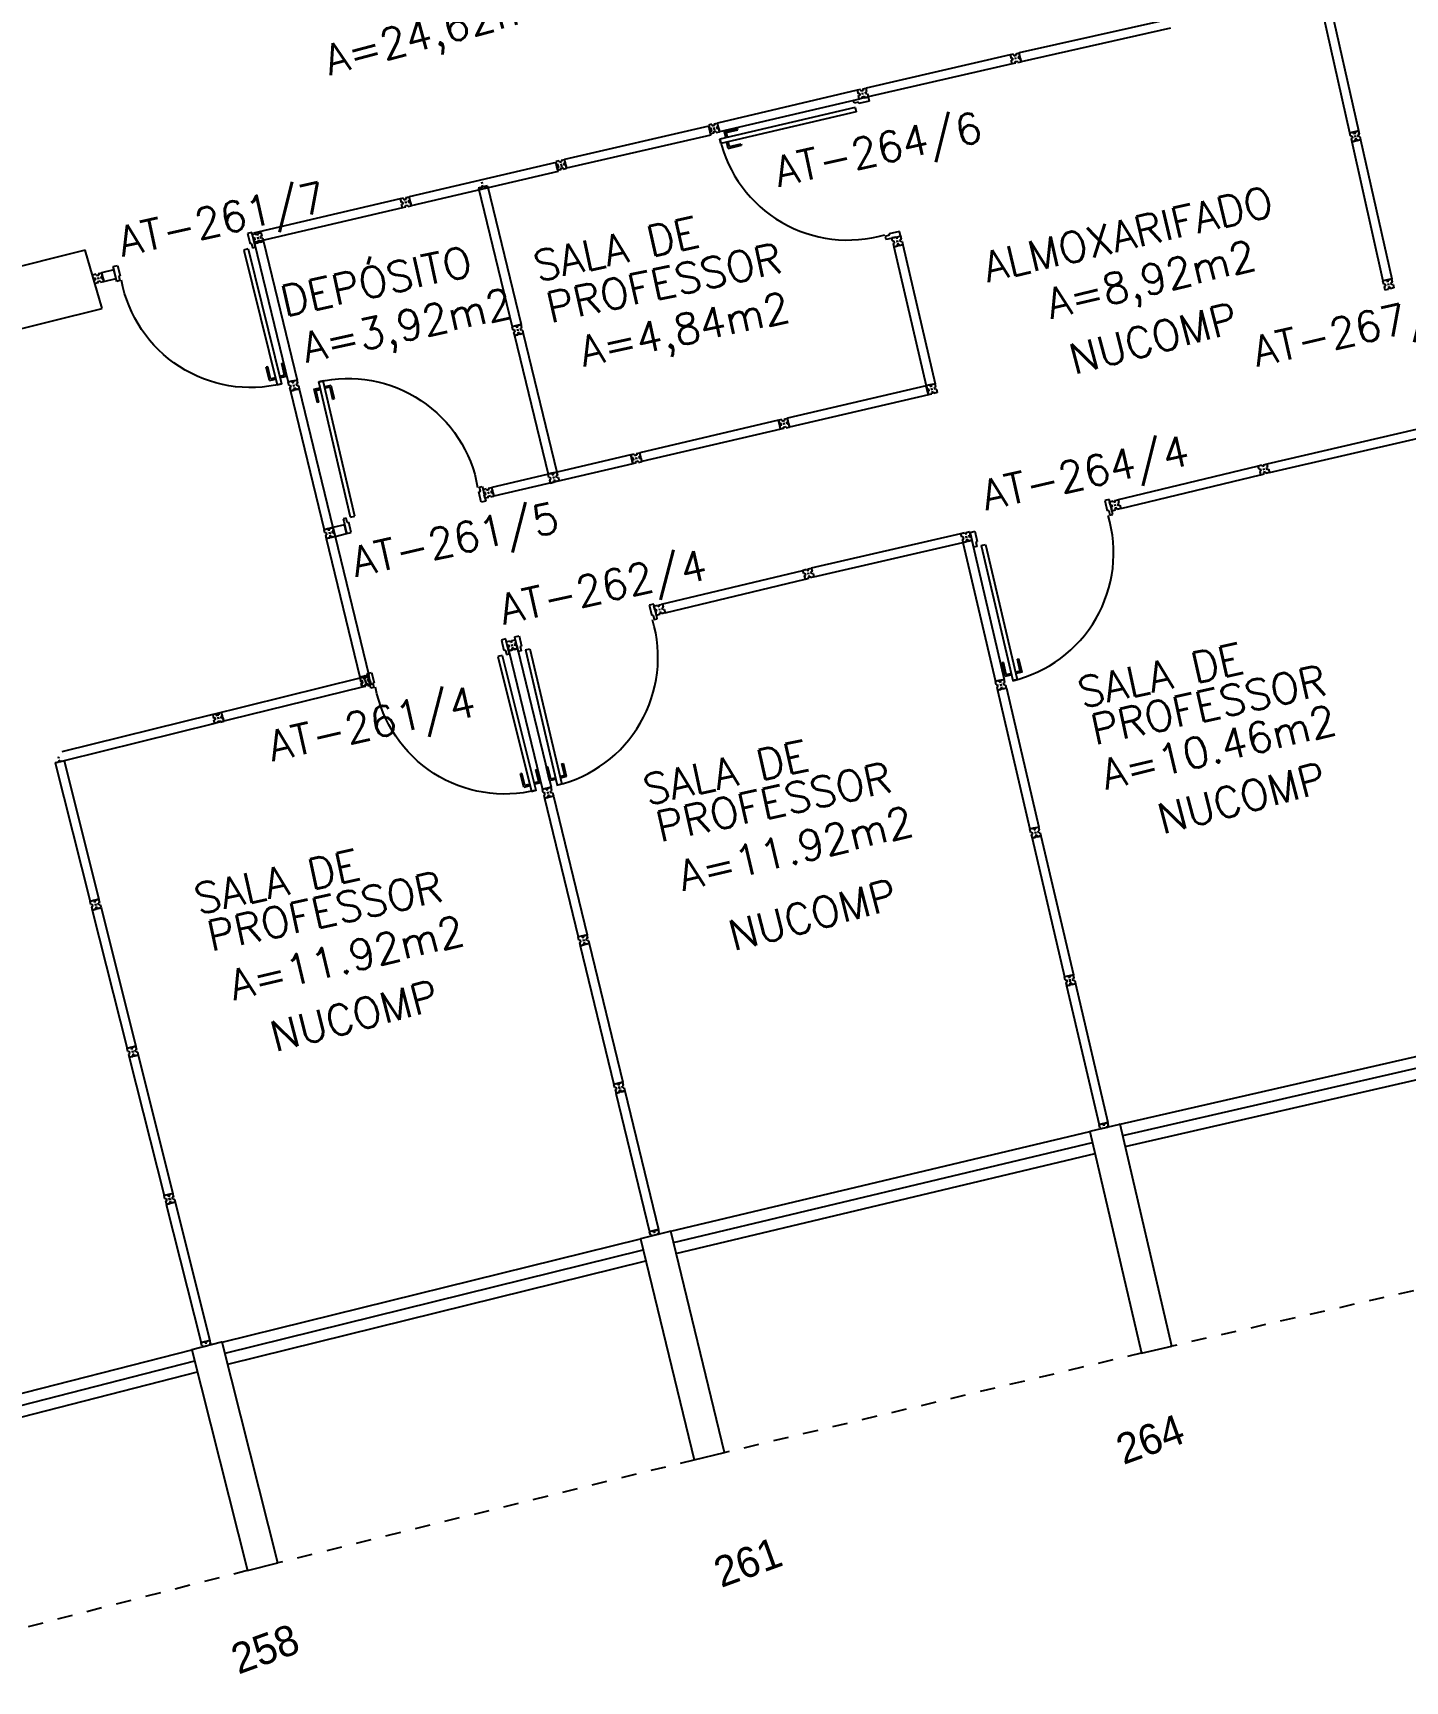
# Model space of a CAD drawing. Extents: x -165 to 137, y 302 to 416.
# Drawn here: x -101.6 to -92.56, y 321.91 to 332.76 of the extents above; entities that cross this region are included whole.
import ezdxf
from ezdxf.enums import TextEntityAlignment as Align

# ---------------------------------------------------------------- set-up
doc = ezdxf.new("R2010")
doc.units = 0
doc.header["$LTSCALE"] = 0.02
doc.header["$MEASUREMENT"] = 0
doc.linetypes.add('HIDDEN2', pattern=[0.1875, 0.125, -0.0625])
doc.layers.get('0').update_dxf_attribs({"linetype": 'CONTINUOUS'})
doc.layers.get('DEFPOINTS').update_dxf_attribs({"linetype": 'CONTINUOUS'})
for name, color, linetype in [('CENTRO_DE_CUSTO', 1, 'CONTINUOUS'), ('DIV', 2, 'CONTINUOUS'), ('ESQ', 1, 'CONTINUOUS'), ('ESTR', 3, 'CONTINUOUS'), ('NOPILAR', 2, 'CONTINUOUS'), ('PROJ', 1, 'HIDDEN2'), ('TEXTO', 2, 'CONTINUOUS'), ('TEXTO-ENDEREÇO', 2, 'CONTINUOUS'), ('USO1', 2, 'CONTINUOUS'), ('ÁREA', 2, 'CONTINUOUS')]:
    doc.layers.add(name, color=color, linetype=linetype)
doc.styles.add('1', font='romans.shx', dxfattribs={"height": 1.1})
doc.styles.add('UNB-100', font='simplex.shx', dxfattribs={"height": 0.2})
doc.styles.add('UNB-100-1', font='simplex.shx', dxfattribs={"height": 0.2})
doc.dimstyles.new('1-600', dxfattribs={"dimtxt": 1.1, "dimasz": 2.5, "dimexe": 2, "dimexo": 4, "dimgap": 0.2, "dimtad": 1, "dimdec": 0, "dimzin": 4, "dimdsep": 46, "dimlunit": 6, "dimtxsty": '1', "dimblk1": 'NONE', "dimblk2": 'NONE', "dimsah": 1, "dimcen": 0, "dimclrd": 2, "dimclre": 2, "dimclrt": 2, "dimadec": 0, "dimazin": 0, "dimtfac": 1, "dimtdec": 0, "dimtmove": 2, "dimatfit": 3, "dimldrblk": 'NONE', "dimfxl": 0, "dimtolj": 1, "dimtzin": 0, "dimarcsym": 0})

# ---------------------------------------------------------------- blocks, each defined once
blk = doc.blocks.new('DIVMT-TTC')
for p, q in [((-0.03, 0.03), (-0.03, 0.006)), ((-0.008, 0.03), (-0.03, 0.03)), ((-0.0185, 0.006), (-0.03, 0.006)), ((-0.0185, -0.006), (-0.0185, 0.006)), ((-0.008, 0.03), (-0.008, 0.02)), ((-0.008, 0.02), (0.008, 0.02)), ((-0.0051, 0), (0.0051, 0)), ((0.0051, 0), (-0.0051, 0)), ((-0.0051, 0), (0.0051, 0)), ((0, -0.0051), (0, 0.0051)), ((0, 0.0051), (0, -0.0051)), ((0.008, 0.03), (0.008, 0.02)), ((0.008, 0.03), (0.03, 0.03)), ((0.0205, 0.006), (0.03, 0.006)), ((0.0205, -0.006), (0.0205, 0.006)), ((0.0205, 0.006), (0.0205, -0.006)), ((0.0205, 0.006), (0.03, 0.006)), ((0.97, 0.03), (0.03, 0.03)), ((0.03, 0.006), (0.03, 0.03)), ((0.03, -0.03), (0.03, 0.03)), ((0.03, -0.005), (0.03, 0.005)), ((0.97, -0.03), (0.97, 0.03)), ((0.97, 0.03), (0.97, 0.009)), ((0.97, 0.009), (0.97, 0.027)), ((0.9795, 0.006), (0.97, 0.006)), ((0.97, -0.005), (0.97, 0.005)), ((0.9795, 0.006), (0.9795, -0.006)), ((1.0051, 0), (0.9949, 0)), ((1, 0.0051), (1, -0.0051)), ((-0.0185, -0.006), (-0.03, -0.006)), ((-0.03, -0.03), (-0.03, -0.006)), ((-0.008, -0.03), (-0.03, -0.03)), ((-0.008, -0.03), (-0.008, -0.02)), ((-0.008, -0.02), (0.008, -0.02)), ((0.008, -0.03), (0.008, -0.02)), ((0.008, -0.03), (0.03, -0.03)), ((0.0205, -0.006), (0.03, -0.006)), ((0.0205, -0.006), (0.03, -0.006)), ((0.03, -0.006), (0.03, -0.03)), ((0.97, -0.03), (0.03, -0.03)), ((0.9795, -0.006), (0.97, -0.006)), ((0.97, -0.009), (0.97, -0.027))]:
    blk.add_line(p, q)
blk = doc.blocks.new('DIVINI-TTC')
for p, q in [((-0.005, 0), (0.005, 0)), ((0.008, 0.02), (0, 0.02)), ((0, 0.001), (0, 0.02)), ((0, -0.005), (0, 0.005)), ((0, -0.02), (0, 0.001)), ((0.008, 0.03), (0.03, 0.03)), ((0.008, 0.03), (0.008, 0.02)), ((0.02, 0.006), (0.03, 0.006)), ((0.02, 0.006), (0.02, -0.006)), ((0.02, -0.004), (0.02, 0.004)), ((0.023, 0.006), (0.027, 0.006)), ((0.97, 0.03), (0.03, 0.03)), ((0.03, -0.03), (0.03, 0.03)), ((0.03, 0.009), (0.03, 0.027)), ((0.03, -0.005), (0.03, 0.005)), ((0.97, 0.03), (0.97, 0.009)), ((0.97, -0.03), (0.97, 0.03)), ((0.97, 0.009), (0.97, 0.027)), ((0.98, 0.006), (0.97, 0.006)), ((0.97, -0.005), (0.97, 0.005)), ((0.98, 0.006), (0.98, -0.006)), ((0.99, 0), (1.008, 0)), ((0.999, 0.006), (0.999, -0.006)), ((0, -0.02), (0.008, -0.02)), ((0.008, -0.03), (0.008, -0.02)), ((0.008, -0.03), (0.03, -0.03)), ((0.02, -0.006), (0.03, -0.006)), ((0.023, -0.006), (0.027, -0.006)), ((0.03, -0.009), (0.03, -0.027)), ((0.97, -0.03), (0.03, -0.03)), ((0.98, -0.006), (0.97, -0.006)), ((0.97, -0.009), (0.97, -0.027))]:
    blk.add_line(p, q)
blk = doc.blocks.new('PDV2D-TTC')
at = {"layer": 'DIV'}
for p, q in [((0.03, 0.05), (0.06, 0.05)), ((0.03, 0.035), (0.03, 0.05)), ((0.03, -0.035), (0.03, 0.035)), ((0.06, 0.05), (0.06, -0.02)), ((0.941, 0.05), (0.941, -0.02)), ((0.971, 0.05), (0.941, 0.05)), ((0.971, 0.035), (0.971, 0.05)), ((0.971, -0.035), (0.971, 0.035)), ((0.03, -0.05), (0.03, -0.035)), ((0.05, -0.05), (0.03, -0.05)), ((0.05, -0.02), (0.06, -0.02)), ((0.05, -0.02), (0.05, -0.05)), ((0.079, -0.05), (0.109, -0.05)), ((0.079, -0.05), (0.079, -0.965)), ((0.109, -0.05), (0.109, -0.965)), ((0.951, -0.02), (0.941, -0.02)), ((0.951, -0.02), (0.951, -0.05)), ((0.951, -0.05), (0.971, -0.05)), ((0.971, -0.05), (0.971, -0.035)), ((0.109, -0.965), (0.079, -0.965))]:
    blk.add_line(p, q, dxfattribs=at)
at = {"layer": 'DIV', "color": 1}
for p, q in [((0.036, -0.925), (0.036, -0.835)), ((0.046, -0.835), (0.036, -0.835)), ((0.046, -0.915), (0.046, -0.835)), ((0.141, -0.915), (0.141, -0.835)), ((0.141, -0.835), (0.151, -0.835)), ((0.151, -0.925), (0.151, -0.835)), ((0.036, -0.925), (0.076, -0.925)), ((0.046, -0.915), (0.076, -0.915)), ((0.141, -0.915), (0.111, -0.915)), ((0.151, -0.925), (0.111, -0.925))]:
    blk.add_line(p, q, dxfattribs=at)
blk.add_arc((0.076, -0.1), 0.865, 270, 3.3214, dxfattribs=at)
blk = doc.blocks.new('MTT-TTC')
for p, q in [((-0.008, 0.03), (-0.03, 0.03)), ((-0.03, 0.03), (-0.03, 0.006)), ((-0.0185, 0.006), (-0.03, 0.006)), ((-0.0185, -0.006), (-0.0185, 0.006)), ((-0.008, 0.03), (-0.008, 0.02)), ((-0.008, 0.02), (0.008, 0.02)), ((-0.0051, 0), (0.0051, 0)), ((0, -0.0051), (0, 0.0051)), ((0.008, 0.03), (0.03, 0.03)), ((0.008, 0.03), (0.008, 0.02)), ((0.0205, -0.006), (0.0205, 0.006)), ((0.0205, 0.006), (0.03, 0.006)), ((0.03, 0.006), (0.03, 0.03)), ((-0.03, -0.03), (-0.03, -0.006)), ((-0.0185, -0.006), (-0.03, -0.006)), ((-0.008, -0.03), (-0.03, -0.03)), ((-0.008, -0.02), (0.008, -0.02)), ((-0.008, -0.03), (-0.008, -0.02)), ((0.008, -0.03), (0.008, -0.02)), ((0.008, -0.03), (0.03, -0.03)), ((0.0205, -0.006), (0.03, -0.006)), ((0.03, -0.006), (0.03, -0.03))]:
    blk.add_line(p, q)
blk = doc.blocks.new('*D82')
at = {"layer": 'DEFPOINTS', "color": 0, "transparency": 16777216}
for p in [(-88.708, 326.864), (-88.392, 325.397), (-118.151, 319.174), (-117.711, 317.74), (-96.685, 316.811)]:
    blk.add_point(p, dxfattribs=at)
at = {"layer": 'USO1', "color": 2, "lineweight": -2, "transparency": 16777216}
for p, q in [((-87.548, 321.488), (-86.598, 317.087)), ((-116.538, 313.916), (-115.22, 309.621))]:
    blk.add_line(p, q, dxfattribs=at)
blk.add_arc((-13.266, -22.624), 349.536, 102.18129, 107.05934, dxfattribs=at)
at = {"layer": 'USO1', "color": 2, "transparency": 16777216, "insert": (-101.729, 316.497), "char_height": 1.1, "attachment_point": 5, "rotation": 14.6203, "style": '1'}
blk.add_mtext('\\A1;Agronomia e Veterinária', dxfattribs=at)
blk = doc.blocks.new('_NONE')
at = {"color": 0, "linetype": 'ByBlock'}
blk.add_circle((0, 0), 0.25, dxfattribs=at)

msp = doc.modelspace()

# ---------------------------------------------------------------- linework, layer by layer
at = {"layer": 'DIV'}
for p, q in [((-94.123, 332.853), (-95.107, 332.632)), ((-94.11, 332.795), (-95.094, 332.573)), ((-95.166, 332.619), (-96.114, 332.401)), ((-95.144, 332.623), (-95.166, 332.619)), ((-95.166, 332.619), (-95.16, 332.595)), ((-95.149, 332.598), (-95.16, 332.595)), ((-95.147, 332.586), (-95.158, 332.584)), ((-95.153, 332.56), (-95.158, 332.584)), ((-95.147, 332.586), (-95.149, 332.598)), ((-95.144, 332.623), (-95.142, 332.614)), ((-95.142, 332.614), (-95.126, 332.617)), ((-95.135, 332.595), (-95.125, 332.597)), ((-95.125, 332.597), (-95.135, 332.595)), ((-95.135, 332.595), (-95.125, 332.597)), ((-95.133, 332.575), (-95.118, 332.578)), ((-95.131, 332.565), (-95.133, 332.575)), ((-95.129, 332.591), (-95.131, 332.601)), ((-95.129, 332.627), (-95.107, 332.632)), ((-95.129, 332.627), (-95.126, 332.617)), ((-95.116, 332.568), (-95.118, 332.578)), ((-95.116, 332.568), (-95.094, 332.573)), ((-95.111, 332.606), (-95.102, 332.608)), ((-95.111, 332.606), (-95.102, 332.608)), ((-95.111, 332.606), (-95.109, 332.594)), ((-95.109, 332.594), (-95.111, 332.606)), ((-95.109, 332.594), (-95.099, 332.597)), ((-95.109, 332.594), (-95.099, 332.597)), ((-95.094, 332.573), (-95.107, 332.632)), ((-95.102, 332.608), (-95.107, 332.632)), ((-95.1, 332.598), (-95.102, 332.607)), ((-95.099, 332.597), (-95.094, 332.573)), ((-95.153, 332.56), (-96.101, 332.342)), ((-95.131, 332.565), (-95.153, 332.56)), ((-96.173, 332.387), (-97.094, 332.17)), ((-96.159, 332.328), (-97.081, 332.112)), ((-97.151, 332.15), (-98.102, 331.93)), ((-97.131, 332.162), (-97.152, 332.157)), ((-97.152, 332.157), (-97.147, 332.134)), ((-97.137, 332.091), (-97.151, 332.15)), ((-97.151, 332.15), (-97.146, 332.129)), ((-97.137, 332.091), (-97.151, 332.15)), ((-97.151, 332.15), (-97.146, 332.129)), ((-97.137, 332.091), (-97.151, 332.15)), ((-97.151, 332.15), (-97.146, 332.129)), ((-97.137, 332.091), (-97.151, 332.15)), ((-97.151, 332.15), (-97.146, 332.129)), ((-97.146, 332.129), (-97.15, 332.147)), ((-97.146, 332.129), (-97.15, 332.147)), ((-97.146, 332.129), (-97.15, 332.147)), ((-97.146, 332.129), (-97.15, 332.147)), ((-97.136, 332.136), (-97.147, 332.134)), ((-97.133, 332.125), (-97.136, 332.136)), ((-97.131, 332.162), (-97.129, 332.152)), ((-97.129, 332.152), (-97.113, 332.156)), ((-97.121, 332.133), (-97.111, 332.136)), ((-97.111, 332.136), (-97.121, 332.133)), ((-97.121, 332.133), (-97.111, 332.136)), ((-97.118, 332.14), (-97.115, 332.13)), ((-97.115, 332.13), (-97.118, 332.14)), ((-97.116, 332.132), (-97.114, 332.122)), ((-97.116, 332.132), (-97.114, 332.122)), ((-97.116, 332.132), (-97.114, 332.122)), ((-97.116, 332.132), (-97.114, 332.122)), ((-97.115, 332.166), (-97.094, 332.17)), ((-97.115, 332.166), (-97.113, 332.156)), ((-97.098, 332.145), (-97.089, 332.147)), ((-97.098, 332.145), (-97.089, 332.147)), ((-97.098, 332.145), (-97.095, 332.133)), ((-97.095, 332.133), (-97.098, 332.145)), ((-97.095, 332.133), (-97.086, 332.135)), ((-97.095, 332.133), (-97.086, 332.135)), ((-97.081, 332.112), (-97.094, 332.17)), ((-97.089, 332.147), (-97.094, 332.17)), ((-97.086, 332.136), (-97.088, 332.146)), ((-97.086, 332.135), (-97.081, 332.112)), ((-97.137, 332.091), (-98.088, 331.872)), ((-97.136, 332.129), (-97.145, 332.126)), ((-97.136, 332.129), (-97.145, 332.126)), ((-97.136, 332.129), (-97.145, 332.126)), ((-97.136, 332.129), (-97.145, 332.126)), ((-97.143, 332.116), (-97.145, 332.125)), ((-97.143, 332.116), (-97.145, 332.125)), ((-97.143, 332.116), (-97.145, 332.125)), ((-97.143, 332.116), (-97.145, 332.125)), ((-97.133, 332.125), (-97.144, 332.122)), ((-97.139, 332.099), (-97.144, 332.122)), ((-97.133, 332.117), (-97.143, 332.115)), ((-97.133, 332.117), (-97.143, 332.115)), ((-97.133, 332.117), (-97.143, 332.115)), ((-97.133, 332.117), (-97.143, 332.115)), ((-97.142, 332.112), (-97.138, 332.094)), ((-97.142, 332.112), (-97.138, 332.094)), ((-97.142, 332.112), (-97.138, 332.094)), ((-97.142, 332.112), (-97.138, 332.094)), ((-97.118, 332.104), (-97.139, 332.099)), ((-97.136, 332.129), (-97.133, 332.117)), ((-97.136, 332.129), (-97.133, 332.117)), ((-97.136, 332.129), (-97.133, 332.117)), ((-97.136, 332.129), (-97.133, 332.117)), ((-97.11, 332.129), (-97.12, 332.126)), ((-97.11, 332.129), (-97.12, 332.126)), ((-97.11, 332.129), (-97.12, 332.126)), ((-97.11, 332.129), (-97.12, 332.126)), ((-97.12, 332.113), (-97.104, 332.117)), ((-97.118, 332.104), (-97.12, 332.113)), ((-97.102, 332.107), (-97.104, 332.117)), ((-97.102, 332.107), (-97.081, 332.112)), ((-92.869, 332.118), (-92.928, 332.105)), ((-92.904, 332.111), (-92.928, 332.105)), ((-92.928, 332.105), (-92.904, 332.111)), ((-92.923, 332.084), (-92.928, 332.105)), ((-92.923, 332.084), (-92.928, 332.105)), ((-92.923, 332.084), (-92.913, 332.086)), ((-92.923, 332.084), (-92.913, 332.086)), ((-92.919, 332.068), (-92.91, 332.07)), ((-92.919, 332.068), (-92.91, 332.07)), ((-92.919, 332.068), (-92.914, 332.047)), ((-92.919, 332.068), (-92.914, 332.047)), ((-92.856, 332.06), (-92.914, 332.047)), ((-92.914, 332.047), (-92.891, 332.052)), ((-92.891, 332.052), (-92.914, 332.047)), ((-92.91, 332.07), (-92.913, 332.086)), ((-92.913, 332.086), (-92.91, 332.07)), ((-92.902, 332.101), (-92.904, 332.111)), ((-92.902, 332.101), (-92.904, 332.111)), ((-92.902, 332.099), (-92.904, 332.111)), ((-92.893, 332.113), (-92.903, 332.111)), ((-92.902, 332.101), (-92.89, 332.104)), ((-92.89, 332.104), (-92.902, 332.101)), ((-92.89, 332.102), (-92.902, 332.099)), ((-92.897, 332.081), (-92.887, 332.084)), ((-92.887, 332.084), (-92.897, 332.081)), ((-92.897, 332.081), (-92.887, 332.084)), ((-92.887, 332.084), (-92.897, 332.081)), ((-92.882, 332.066), (-92.894, 332.063)), ((-92.894, 332.063), (-92.891, 332.052)), ((-92.893, 332.113), (-92.869, 332.118)), ((-92.869, 332.118), (-92.893, 332.113)), ((-92.89, 332.104), (-92.893, 332.113)), ((-92.89, 332.104), (-92.893, 332.113)), ((-92.89, 332.102), (-92.893, 332.113)), ((-92.891, 332.078), (-92.893, 332.088)), ((-92.893, 332.088), (-92.891, 332.078)), ((-92.891, 332.078), (-92.893, 332.088)), ((-92.893, 332.088), (-92.891, 332.078)), ((-92.891, 332.078), (-92.893, 332.088)), ((-92.893, 332.088), (-92.891, 332.078)), ((-92.893, 332.061), (-92.881, 332.064)), ((-92.881, 332.064), (-92.893, 332.061)), ((-92.893, 332.061), (-92.891, 332.052)), ((-92.893, 332.061), (-92.891, 332.052)), ((-92.88, 332.054), (-92.89, 332.052)), ((-92.882, 332.066), (-92.879, 332.055)), ((-92.881, 332.064), (-92.879, 332.055)), ((-92.881, 332.064), (-92.879, 332.055)), ((-92.856, 332.06), (-92.879, 332.055)), ((-92.879, 332.055), (-92.856, 332.06)), ((-92.864, 332.097), (-92.874, 332.095)), ((-92.864, 332.097), (-92.874, 332.095)), ((-92.871, 332.079), (-92.874, 332.095)), ((-92.874, 332.095), (-92.871, 332.079)), ((-92.861, 332.081), (-92.871, 332.079)), ((-92.861, 332.081), (-92.871, 332.079)), ((-92.864, 332.097), (-92.869, 332.118)), ((-92.864, 332.097), (-92.869, 332.118)), ((-92.861, 332.081), (-92.856, 332.06)), ((-92.861, 332.081), (-92.856, 332.06)), ((-98.139, 331.922), (-98.16, 331.917)), ((-98.16, 331.917), (-98.155, 331.894)), ((-98.139, 331.922), (-98.136, 331.912)), ((-98.136, 331.912), (-98.121, 331.916)), ((-98.123, 331.926), (-98.102, 331.93)), ((-98.123, 331.926), (-98.121, 331.916)), ((-98.096, 331.907), (-98.102, 331.93)), ((-98.088, 331.872), (-98.102, 331.93)), ((-98.158, 331.91), (-99.126, 331.684)), ((-98.145, 331.851), (-99.112, 331.625)), ((-98.145, 331.851), (-98.158, 331.91)), ((-98.158, 331.91), (-98.154, 331.889)), ((-98.145, 331.851), (-98.158, 331.91)), ((-98.158, 331.91), (-98.154, 331.889)), ((-98.145, 331.851), (-98.158, 331.91)), ((-98.158, 331.91), (-98.154, 331.889)), ((-98.145, 331.851), (-98.158, 331.91)), ((-98.158, 331.91), (-98.154, 331.889)), ((-98.154, 331.889), (-98.158, 331.907)), ((-98.154, 331.889), (-98.158, 331.907)), ((-98.154, 331.889), (-98.158, 331.907)), ((-98.154, 331.889), (-98.158, 331.907)), ((-98.144, 331.896), (-98.155, 331.894)), ((-98.144, 331.888), (-98.153, 331.886)), ((-98.144, 331.888), (-98.153, 331.886)), ((-98.144, 331.888), (-98.153, 331.886)), ((-98.144, 331.888), (-98.153, 331.886)), ((-98.15, 331.876), (-98.153, 331.885)), ((-98.15, 331.876), (-98.153, 331.885)), ((-98.15, 331.876), (-98.153, 331.885)), ((-98.15, 331.876), (-98.153, 331.885)), ((-98.141, 331.884), (-98.152, 331.882)), ((-98.147, 331.859), (-98.152, 331.882)), ((-98.141, 331.877), (-98.15, 331.875)), ((-98.141, 331.877), (-98.15, 331.875)), ((-98.141, 331.877), (-98.15, 331.875)), ((-98.141, 331.877), (-98.15, 331.875)), ((-98.15, 331.872), (-98.145, 331.854)), ((-98.15, 331.872), (-98.145, 331.854)), ((-98.15, 331.872), (-98.145, 331.854)), ((-98.15, 331.872), (-98.145, 331.854)), ((-98.125, 331.863), (-98.147, 331.859)), ((-98.141, 331.884), (-98.144, 331.896)), ((-98.144, 331.888), (-98.141, 331.877)), ((-98.144, 331.888), (-98.141, 331.877)), ((-98.144, 331.888), (-98.141, 331.877)), ((-98.144, 331.888), (-98.141, 331.877)), ((-98.129, 331.893), (-98.119, 331.896)), ((-98.119, 331.896), (-98.129, 331.893)), ((-98.129, 331.893), (-98.119, 331.896)), ((-98.117, 331.888), (-98.127, 331.886)), ((-98.117, 331.888), (-98.127, 331.886)), ((-98.117, 331.888), (-98.127, 331.886)), ((-98.117, 331.888), (-98.127, 331.886)), ((-98.127, 331.873), (-98.112, 331.877)), ((-98.125, 331.863), (-98.127, 331.873)), ((-98.125, 331.899), (-98.123, 331.89)), ((-98.123, 331.89), (-98.125, 331.899)), ((-98.124, 331.892), (-98.121, 331.882)), ((-98.124, 331.892), (-98.121, 331.882)), ((-98.124, 331.892), (-98.121, 331.882)), ((-98.124, 331.892), (-98.121, 331.882)), ((-98.11, 331.867), (-98.112, 331.877)), ((-98.11, 331.867), (-98.088, 331.872)), ((-98.106, 331.905), (-98.096, 331.907)), ((-98.106, 331.905), (-98.096, 331.907)), ((-98.106, 331.905), (-98.103, 331.893)), ((-98.103, 331.893), (-98.106, 331.905)), ((-98.103, 331.893), (-98.094, 331.895)), ((-98.103, 331.893), (-98.094, 331.895)), ((-98.094, 331.896), (-98.096, 331.906)), ((-98.094, 331.895), (-98.088, 331.872)), ((-99.184, 331.67), (-100.151, 331.444)), ((-99.17, 331.611), (-100.138, 331.385)), ((-99.163, 331.675), (-99.184, 331.67)), ((-99.184, 331.67), (-99.179, 331.647)), ((-99.167, 331.649), (-99.179, 331.647)), ((-99.165, 331.637), (-99.176, 331.635)), ((-99.17, 331.611), (-99.176, 331.635)), ((-99.149, 331.617), (-99.17, 331.611)), ((-99.165, 331.637), (-99.167, 331.649)), ((-99.163, 331.675), (-99.16, 331.665)), ((-99.16, 331.665), (-99.145, 331.669)), ((-99.153, 331.646), (-99.143, 331.649)), ((-99.143, 331.649), (-99.153, 331.646)), ((-99.153, 331.646), (-99.143, 331.649)), ((-99.151, 331.626), (-99.136, 331.63)), ((-99.149, 331.617), (-99.151, 331.626)), ((-99.149, 331.653), (-99.147, 331.643)), ((-99.147, 331.643), (-99.149, 331.653)), ((-99.147, 331.679), (-99.126, 331.684)), ((-99.147, 331.679), (-99.145, 331.669)), ((-99.133, 331.62), (-99.136, 331.63)), ((-99.133, 331.62), (-99.112, 331.625)), ((-99.13, 331.658), (-99.12, 331.66)), ((-99.13, 331.658), (-99.12, 331.66)), ((-99.13, 331.658), (-99.127, 331.646)), ((-99.127, 331.646), (-99.13, 331.658)), ((-99.127, 331.646), (-99.118, 331.649)), ((-99.127, 331.646), (-99.118, 331.649)), ((-99.112, 331.625), (-99.126, 331.684)), ((-99.12, 331.66), (-99.126, 331.684)), ((-99.118, 331.649), (-99.12, 331.659)), ((-99.118, 331.649), (-99.112, 331.625)), ((-101.26, 331.333), (-102.188, 331.102)), ((-101.149, 330.948), (-101.26, 331.333)), ((-101.189, 331.175), (-101.213, 331.169)), ((-101.189, 331.175), (-101.186, 331.165)), ((-101.186, 331.165), (-101.171, 331.169)), ((-101.173, 331.179), (-101.152, 331.184)), ((-101.173, 331.179), (-101.171, 331.169)), ((-101.155, 331.158), (-101.146, 331.161)), ((-101.155, 331.158), (-101.146, 331.161)), ((-101.153, 331.147), (-101.155, 331.158)), ((-101.155, 331.158), (-101.153, 331.147)), ((-101.146, 331.161), (-101.152, 331.184)), ((-101.138, 331.126), (-101.152, 331.184)), ((-101.144, 331.15), (-101.146, 331.16)), ((-101.193, 331.149), (-101.206, 331.146)), ((-101.19, 331.138), (-101.203, 331.135)), ((-101.175, 331.117), (-101.196, 331.112)), ((-101.19, 331.138), (-101.193, 331.149)), ((-101.179, 331.147), (-101.169, 331.149)), ((-101.169, 331.149), (-101.179, 331.147)), ((-101.179, 331.147), (-101.169, 331.149)), ((-101.177, 331.127), (-101.161, 331.13)), ((-101.175, 331.117), (-101.177, 331.127)), ((-101.173, 331.143), (-101.175, 331.153)), ((-101.175, 331.153), (-101.173, 331.143)), ((-101.159, 331.121), (-101.161, 331.13)), ((-101.159, 331.121), (-101.138, 331.126)), ((-101.153, 331.147), (-101.143, 331.149)), ((-101.153, 331.147), (-101.143, 331.149)), ((-101.143, 331.149), (-101.138, 331.126)), ((-102.091, 330.714), (-101.149, 330.948)), ((-99.864, 330.477), (-99.922, 330.463)), ((-99.899, 330.469), (-99.922, 330.463)), ((-99.917, 330.442), (-99.922, 330.463)), ((-99.917, 330.442), (-99.907, 330.444)), ((-99.913, 330.426), (-99.903, 330.428)), ((-99.913, 330.426), (-99.908, 330.405)), ((-99.908, 330.405), (-99.885, 330.41)), ((-99.903, 330.428), (-99.907, 330.444)), ((-99.896, 330.459), (-99.899, 330.469)), ((-99.896, 330.459), (-99.899, 330.469)), ((-99.888, 330.471), (-99.898, 330.469)), ((-99.896, 330.459), (-99.885, 330.462)), ((-99.885, 330.462), (-99.896, 330.459)), ((-99.891, 330.44), (-99.881, 330.442)), ((-99.881, 330.442), (-99.891, 330.44)), ((-99.887, 330.471), (-99.864, 330.477)), ((-99.885, 330.462), (-99.887, 330.471)), ((-99.885, 330.462), (-99.887, 330.471)), ((-99.885, 330.436), (-99.887, 330.446)), ((-99.887, 330.446), (-99.885, 330.436)), ((-99.885, 330.436), (-99.887, 330.446)), ((-99.876, 330.424), (-99.887, 330.421)), ((-99.887, 330.421), (-99.885, 330.41)), ((-99.876, 330.424), (-99.873, 330.413)), ((-99.85, 330.419), (-99.873, 330.413)), ((-99.859, 330.456), (-99.868, 330.453)), ((-99.864, 330.438), (-99.868, 330.453)), ((-99.859, 330.456), (-99.864, 330.477)), ((-99.855, 330.44), (-99.864, 330.438)), ((-99.855, 330.44), (-99.85, 330.419)), ((-93.472, 329.926), (-92.488, 330.153)), ((-93.457, 329.868), (-92.475, 330.095)), ((-94.46, 329.687), (-93.53, 329.911)), ((-94.437, 329.631), (-93.515, 329.853)), ((-96.474, 329.239), (-95.49, 329.466)), ((-96.459, 329.18), (-95.477, 329.407)), ((-97.462, 329), (-96.532, 329.223)), ((-97.439, 328.943), (-96.517, 329.165)), ((-99.45, 328.512), (-100.443, 328.267)), ((-99.435, 328.454), (-100.429, 328.209)), ((-99.428, 328.518), (-99.45, 328.512)), ((-99.45, 328.512), (-99.444, 328.489)), ((-99.433, 328.492), (-99.444, 328.489)), ((-99.43, 328.48), (-99.441, 328.477)), ((-99.435, 328.454), (-99.441, 328.477)), ((-99.414, 328.459), (-99.435, 328.454)), ((-99.43, 328.48), (-99.433, 328.492)), ((-99.428, 328.518), (-99.426, 328.508)), ((-99.426, 328.508), (-99.41, 328.512)), ((-99.418, 328.489), (-99.408, 328.492)), ((-99.408, 328.492), (-99.418, 328.489)), ((-99.418, 328.489), (-99.408, 328.492)), ((-99.416, 328.469), (-99.401, 328.473)), ((-99.414, 328.459), (-99.416, 328.469)), ((-99.412, 328.485), (-99.414, 328.495)), ((-99.414, 328.495), (-99.412, 328.485)), ((-99.413, 328.521), (-99.391, 328.527)), ((-99.413, 328.521), (-99.41, 328.512)), ((-99.398, 328.463), (-99.401, 328.473)), ((-99.398, 328.463), (-99.377, 328.468)), ((-99.395, 328.501), (-99.386, 328.503)), ((-99.395, 328.501), (-99.386, 328.503)), ((-99.392, 328.489), (-99.395, 328.501)), ((-99.395, 328.501), (-99.392, 328.489)), ((-99.392, 328.489), (-99.383, 328.492)), ((-99.392, 328.489), (-99.383, 328.492)), ((-99.386, 328.503), (-99.391, 328.527)), ((-99.377, 328.468), (-99.391, 328.527)), ((-99.383, 328.493), (-99.385, 328.502)), ((-99.383, 328.492), (-99.377, 328.468)), ((-100.42, 328.273), (-101.414, 328.027)), ((-100.399, 328.278), (-100.42, 328.273)), ((-100.42, 328.273), (-100.415, 328.249)), ((-100.403, 328.252), (-100.415, 328.249)), ((-100.401, 328.24), (-100.412, 328.238)), ((-100.406, 328.214), (-100.412, 328.238)), ((-100.401, 328.24), (-100.403, 328.252)), ((-100.399, 328.278), (-100.397, 328.268)), ((-100.397, 328.268), (-100.381, 328.272)), ((-100.389, 328.249), (-100.379, 328.252)), ((-100.379, 328.252), (-100.389, 328.249)), ((-100.389, 328.249), (-100.379, 328.252)), ((-100.387, 328.229), (-100.372, 328.233)), ((-100.385, 328.22), (-100.387, 328.229)), ((-100.383, 328.246), (-100.385, 328.256)), ((-100.385, 328.256), (-100.383, 328.246)), ((-100.383, 328.282), (-100.362, 328.287)), ((-100.383, 328.282), (-100.381, 328.272)), ((-100.369, 328.223), (-100.372, 328.233)), ((-100.369, 328.223), (-100.348, 328.229)), ((-100.366, 328.261), (-100.356, 328.264)), ((-100.366, 328.261), (-100.356, 328.264)), ((-100.363, 328.25), (-100.366, 328.261)), ((-100.366, 328.261), (-100.363, 328.25)), ((-100.363, 328.25), (-100.354, 328.252)), ((-100.363, 328.25), (-100.354, 328.252)), ((-100.356, 328.264), (-100.362, 328.287)), ((-100.348, 328.229), (-100.362, 328.287)), ((-100.354, 328.253), (-100.356, 328.263)), ((-100.354, 328.252), (-100.348, 328.229)), ((-100.406, 328.214), (-101.4, 327.969)), ((-100.385, 328.22), (-100.406, 328.214))]:
    msp.add_line(p, q, dxfattribs=at)
for points in [[(-101.138, 331.126), (-101.057, 331.146), (-101.071, 331.203), (-101.152, 331.184)], [(-99.614, 329.447), (-99.538, 329.465), (-99.552, 329.524), (-99.628, 329.505)]]:
    msp.add_lwpolyline(points, close=True, dxfattribs=at)
at = {"layer": 'ESQ'}
for p, q in [((-94.441, 325.574), (-91.674, 326.208)), ((-94.441, 325.574), (-91.674, 326.208)), ((-94.424, 325.5), (-91.658, 326.135)), ((-94.408, 325.427), (-91.641, 326.062)), ((-97.402, 324.869), (-94.641, 325.527)), ((-97.402, 324.869), (-94.641, 325.527)), ((-97.385, 324.796), (-94.624, 325.454)), ((-97.368, 324.723), (-94.606, 325.381)), ((-100.357, 324.139), (-97.602, 324.82)), ((-100.357, 324.139), (-97.602, 324.82)), ((-100.339, 324.066), (-97.584, 324.748)), ((-100.321, 323.994), (-97.566, 324.675)), ((-103.306, 323.384), (-100.557, 324.089)), ((-103.306, 323.384), (-100.557, 324.089)), ((-103.288, 323.312), (-100.538, 324.016)), ((-103.269, 323.239), (-100.52, 323.944))]:
    msp.add_line(p, q, dxfattribs=at)
at = {"layer": 'ESTR'}
for points in [[(-94.446, 325.572), (-94.641, 325.527), (-94.3, 324.066), (-94.1, 324.113), (-94.441, 325.574)], [(-97.408, 324.868), (-97.602, 324.82), (-97.248, 323.363), (-97.048, 323.411), (-97.402, 324.869)], [(-100.363, 324.138), (-100.557, 324.089), (-100.191, 322.634), (-99.991, 322.685), (-100.358, 324.139)]]:
    msp.add_lwpolyline(points, close=True, dxfattribs=at)
at = {"layer": 'PROJ'}
for p, q in [((-91.339, 324.746), (-94.111, 324.11)), ((-94.294, 324.068), (-97.06, 323.408)), ((-97.242, 323.364), (-100.003, 322.682)), ((-100.184, 322.636), (-102.939, 321.93))]:
    msp.add_line(p, q, dxfattribs=at)

# ---------------------------------------------------------------- block references
at = {"layer": 'DIV', "xscale": -1}
for name, p, rotation in [('DIVMT-TTC', (-93.111, 333.058), 102.6626678999227), ('PDV2D-TTC', (-100.121, 331.408), 13.85216486825874), ('PDV2D-TTC', (-99.578, 329.507), 193.1569678999001), ('PDV2D-TTC', (-98.448, 328.73), 14.03186213999587)]:
    msp.add_blockref(name, p, dxfattribs=dict(at, rotation=rotation))
at = {"layer": 'DIV'}
for name, p, rotation in [('MTT-TTC', (-96.137, 332.364), 13.03523499458138), ('PDV2D-TTC', (-96.157, 332.361), 283.1569678999166), ('DIVMT-TTC', (-92.673, 331.107), 102.6626678998967), ('DIVMT-TTC', (-98.41, 330.806), 103.6447678998958), ('MTT-TTC', (-100.122, 331.413), 104.0761546935155), ('DIVMT-TTC', (-99.886, 330.441), 103.6447678998958), ('MTT-TTC', (-95.909, 331.391), 103.1569678998962), ('DIVMT-TTC', (-95.682, 330.417), 103.1569678998962), ('DIVMT-TTC', (-98.174, 329.835), 103.6447678998958), ('DIVMT-TTC', (-99.65, 329.469), 103.6447678998958), ('DIVMT-TTC', (-96.656, 330.189), 13.15696789989294), ('DIVMT-TTC', (-97.629, 329.962), 13.15696789989294), ('DIVMT-TTC', (-98.603, 329.734), 13.15696789989294), ('MTT-TTC', (-93.494, 329.889), 104.707838950653), ('PDV2D-TTC', (-95.446, 329.418), 13.26381576145152), ('MTT-TTC', (-94.474, 329.652), 104.707838950653), ('DIVMT-TTC', (-99.414, 328.497), 103.6447678998958), ('MTT-TTC', (-95.454, 329.443), 104.707838950653), ('DIVMT-TTC', (-95.227, 328.469), 103.1569678998962), ('MTT-TTC', (-96.495, 329.202), 104.707838950653), ('PDV2D-TTC', (-98.448, 328.73), 13.26381576145152), ('MTT-TTC', (-97.476, 328.965), 104.707838950653), ('MTT-TTC', (-98.448, 328.73), 103.6478389506535), ('DIVMT-TTC', (-98.212, 327.758), 103.6447678998958), ('DIVMT-TTC', (-94.999, 327.496), 103.1569678998962), ('DIVMT-TTC', (-101.192, 327.021), 104.1325678998962), ('DIVMT-TTC', (-97.976, 326.786), 103.6447678998958), ('DIVMT-TTC', (-94.771, 326.522), 103.1569678998962), ('DIVMT-TTC', (-100.948, 326.052), 104.1325678998962), ('DIVMT-TTC', (-97.74, 325.815), 103.6447678998958), ('DIVINI-TTC', (-94.544, 325.549), 103.1569678998962), ('DIVMT-TTC', (-100.704, 325.082), 104.1325678998962), ('DIVINI-TTC', (-97.505, 324.844), 103.6447678998958), ('DIVINI-TTC', (-100.46, 324.113), 104.1325678998962)]:
    msp.add_blockref(name, p, dxfattribs=dict(at, rotation=rotation))

# ---------------------------------------------------------------- texts
at = {"layer": 'CENTRO_DE_CUSTO', "linetype": 'Continuous', "style": 'UNB-100'}
for p in [(-94.744, 330.512), (-94.162, 327.483), (-96.989, 326.714), (-100.01, 326.049)]:
    msp.add_text('NUCOMP', height=0.2, rotation=14.5927, dxfattribs=at).set_placement(p)
at = {"layer": 'NOPILAR'}
for s, p in [('264', (-94.419, 323.329)), ('264', (-94.419, 323.329)), ('261', (-97.07, 322.519)), ('261', (-97.07, 322.519)), ('258', (-100.251, 321.948)), ('258', (-100.251, 321.948))]:
    msp.add_text(s, height=0.2, rotation=19.9862, dxfattribs=at).set_placement(p)
at = {"layer": 'TEXTO', "style": 'UNB-100'}
for s, rotation, p in [('ALMOXARIFADO', 13.1001, (-95.314, 331.121)), ('SALA DE', 12.2984, (-98.28, 331.125)), ('DEPÓSITO', 12.2984, (-99.946, 330.895)), ('PROFESSOR', 12.2984, (-98.196, 330.852)), ('SALA DE ', 12.2984, (-94.693, 328.316)), ('PROFESSOR', 12.2984, (-94.608, 328.071)), ('SALA DE ', 12.2984, (-97.557, 327.676)), ('PROFESSOR', 12.2984, (-97.473, 327.431)), ('SALA DE ', 12.2984, (-100.515, 326.956)), ('PROFESSOR', 12.2984, (-100.431, 326.711))]:
    msp.add_text(s, height=0.2, rotation=rotation, dxfattribs=at).set_placement(p)
at = {"layer": 'TEXTO-ENDEREÇO', "style": 'UNB-100-1'}
for s, p in [('AT-264/6', (-96.691, 331.749)), ('AT-261/7', (-101.016, 331.288)), ('AT-267/5', (-93.539, 330.564)), ('AT-264/4', (-95.326, 329.617)), ('AT-261/5', (-99.479, 329.178)), ('AT-262/4', (-98.504, 328.865)), ('AT-261/4', (-100.028, 327.964))]:
    msp.add_text(s, height=0.2, rotation=12.6119, dxfattribs=at).set_placement(p)
at = {"layer": 'ÁREA', "style": 'UNB-100'}
for s, rotation, p in [('A=24,62m2', 15.1382, (-98.89, 332.69)), ('A=8,92m2', 13.5604, (-94.214, 331.044)), ('A=3,92m2', 12.3682, (-99.118, 330.741)), ('A=4,84m2', 12.3682, (-97.29, 330.715)), ('A=10.46m2', 13.5604, (-93.768, 327.962)), ('A=11.92m2', 13.5593, (-96.555, 327.295)), ('A=11.92m2', 13.5593, (-99.513, 326.575))]:
    msp.add_text(s, height=0.2, rotation=rotation, dxfattribs=at).set_placement(p, align=Align.CENTER)

# ---------------------------------------------------------------- dimensions: what is measured, and where the dimension line sits
at = {"layer": 'USO1'}
dim = msp.add_angular_dim_2l(base=(-96.685, 316.811), line1=((-88.708, 326.864), (-88.392, 325.397)), line2=((-118.151, 319.174), (-117.711, 317.74)), text='Agronomia e Veterinária', dimstyle='1-600', override={"dimazin": 1}, dxfattribs=at)
dim.commit()
dim.dimension.update_dxf_attribs({"geometry": '*D82', "text_midpoint": (-101.729, 316.497)})

doc.saveas('drawing.dxf')
